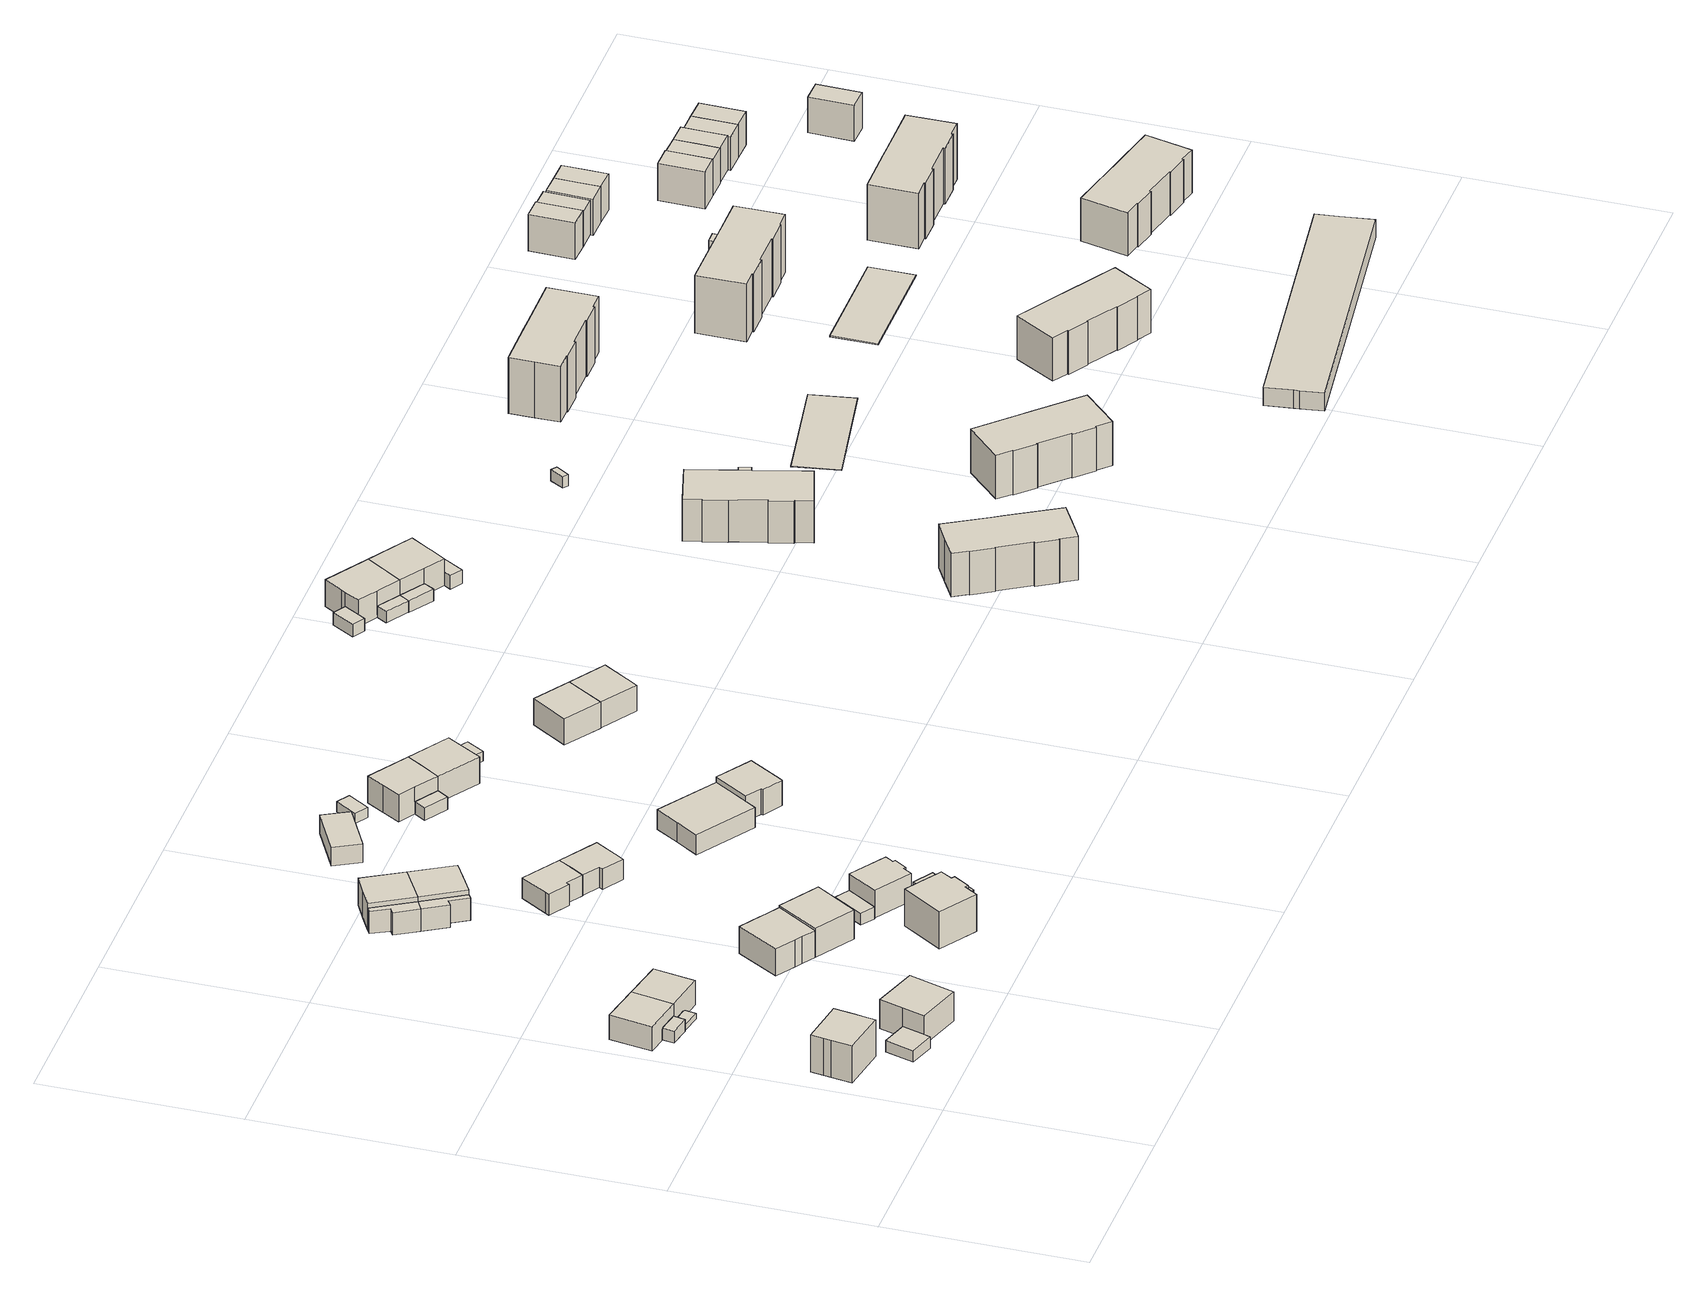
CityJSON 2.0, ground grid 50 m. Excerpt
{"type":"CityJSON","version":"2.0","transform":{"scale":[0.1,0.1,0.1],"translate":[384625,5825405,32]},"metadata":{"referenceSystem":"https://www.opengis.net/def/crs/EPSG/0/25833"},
"CityObjects":{
"building1":{"type":"Building","attributes":{"Gemeindeschluessel":"11000012","BezugspunktDach":"2200","function":"31001_1010","measuredHeight":11.56,"storeysAboveGround":2},"address":[{"country":"Germany","locality":"Berlin","thoroughfareNumber":"32","thoroughfareName":"Avenue Jean Mermoz"}],"geometry":[{"type":"Solid","lod":"1","boundaries":[[[[0,1,2,3,4,5,6,7]],[[8,9,10,11,12,13,14,15]],[[8,15,7,6]],[[9,8,6,5]],[[10,9,5,4]],[[11,10,4,3]],[[12,11,3,2]],[[13,12,2,1]],[[14,13,1,0]],[[15,14,0,7]]]]}]},
"building2":{"type":"Building","attributes":{"Gemeindeschluessel":"11000012","BezugspunktDach":"2200","function":"31001_2463","measuredHeight":3.08,"storeysAboveGround":1},"address":[{"country":"Germany","locality":"Berlin","thoroughfareNumber":"34 (1)","thoroughfareName":"Avenue Jean Mermoz"}],"geometry":[{"type":"Solid","lod":"1","boundaries":[[[[16,17,18,19,20]],[[21,22,23,24,25]],[[21,25,20,19]],[[22,21,19,18]],[[23,22,18,17]],[[24,23,17,16]],[[25,24,16,20]]]]}]},
"building3":{"type":"Building","attributes":{"Gemeindeschluessel":"11000012","BezugspunktDach":"2200","function":"51009_1610","measuredHeight":4.11,"storeysAboveGround":0},"address":[{"country":"Germany","locality":"Berlin"}],"geometry":[{"type":"Solid","lod":"1","boundaries":[[[[26,27,28,29]],[[30,31,32,33]],[[30,33,29,28]],[[31,30,28,27]],[[32,31,27,26]],[[33,32,26,29]]]]}]},
"building4":{"type":"Building","attributes":{"Gemeindeschluessel":"11000012","BezugspunktDach":"2200","function":"31001_1010","measuredHeight":9.06,"storeysAboveGround":1},"address":[{"country":"Germany","locality":"Berlin","thoroughfareNumber":"11","thoroughfareName":"Rue Joseph le Brix"}],"geometry":[{"type":"Solid","lod":"1","boundaries":[[[[34,35,36,37,38]],[[39,40,41,42,43]],[[39,43,38,37]],[[40,39,37,36]],[[41,40,36,35]],[[42,41,35,34]],[[43,42,34,38]]]]}]},
"building5":{"type":"Building","attributes":{"Gemeindeschluessel":"11000012","BezugspunktDach":"2200","function":"31001_1010","measuredHeight":9.05,"storeysAboveGround":2},"address":[{"country":"Germany","locality":"Berlin","thoroughfareNumber":"34","thoroughfareName":"Avenue Jean Mermoz"}],"geometry":[{"type":"Solid","lod":"1","boundaries":[[[[44,45,46,47,48]],[[49,50,51,52,53]],[[49,53,48,47]],[[50,49,47,46]],[[51,50,46,45]],[[52,51,45,44]],[[53,52,44,48]]]]}]},
"building6":{"type":"Building","attributes":{"Gemeindeschluessel":"11000012","BezugspunktDach":"2200","function":"51009_1610","measuredHeight":1.44,"storeysAboveGround":0},"address":[{"country":"Germany","locality":"Berlin"}],"geometry":[{"type":"Solid","lod":"1","boundaries":[[[[54,55,56,57]],[[58,59,60,61]],[[58,61,57,56]],[[59,58,56,55]],[[60,59,55,54]],[[61,60,54,57]]]]}]},
"building7":{"type":"Building","attributes":{"Gemeindeschluessel":"11000012","BezugspunktDach":"2200","function":"31001_1010","measuredHeight":9.06,"storeysAboveGround":1},"address":[{"country":"Germany","locality":"Berlin","thoroughfareNumber":"9","thoroughfareName":"Rue Joseph le Brix"}],"geometry":[{"type":"Solid","lod":"1","boundaries":[[[[62,63,36,34]],[[40,64,65,42]],[[40,42,34,36]],[[64,40,36,63]],[[65,64,63,62]],[[42,65,62,34]]]]}]},
"building8":{"type":"Building","attributes":{"Gemeindeschluessel":"11000012","BezugspunktDach":"2200","function":"31001_1010","measuredHeight":9.77,"storeysAboveGround":1},"address":[{"country":"Germany","locality":"Berlin","thoroughfareNumber":"7","thoroughfareName":"Rue Joseph le Brix"}],"geometry":[{"type":"Solid","lod":"1","boundaries":[[[[66,67,68,69,70,71,72,73]],[[74,75,76,77,78,79,80,81]],[[74,81,73,72]],[[75,74,72,71]],[[76,75,71,70]],[[77,76,70,69]],[[78,77,69,68]],[[79,78,68,67]],[[80,79,67,66]],[[81,80,66,73]]]]}]},
"building9":{"type":"Building","attributes":{"Gemeindeschluessel":"11000012","BezugspunktDach":"2200","function":"31001_1010","measuredHeight":10.56,"storeysAboveGround":1},"address":[{"country":"Germany","locality":"Berlin","thoroughfareNumber":"5","thoroughfareName":"Rue Joseph le Brix"}],"geometry":[{"type":"Solid","lod":"1","boundaries":[[[[82,83,84,85]],[[77,86,87,78]],[[77,78,85,84]],[[86,77,84,83]],[[87,86,83,82]],[[78,87,82,85]]]]}]},
"building10":{"type":"Building","attributes":{"Gemeindeschluessel":"11000012","BezugspunktDach":"2200","function":"31001_1010","measuredHeight":10.81,"storeysAboveGround":2},"address":[{"country":"Germany","locality":"Berlin","thoroughfareNumber":"28","thoroughfareName":"Avenue Jean Mermoz"}],"geometry":[{"type":"Solid","lod":"1","boundaries":[[[[88,89,90,91,92,93,94,95,96]],[[97,98,99,100,101,102,103,104,105]],[[97,105,96,95]],[[98,97,95,94]],[[99,98,94,93]],[[100,99,93,92]],[[101,100,92,91]],[[102,101,91,90]],[[103,102,90,89]],[[104,103,89,88]],[[105,104,88,96]]]]}]},
"building11":{"type":"Building","attributes":{"Gemeindeschluessel":"11000012","function":"31001_1010"},"address":[{"country":"Germany","locality":"Berlin","thoroughfareNumber":"4","thoroughfareName":"Rue Nungesser et Coli"}],"children":["building11-1","building11-2"]},
"building11-1":{"type":"BuildingPart","attributes":{"BezugspunktDach":"2200","measuredHeight":8.42,"storeysAboveGround":2},"parents":["building11"],"geometry":[{"type":"MultiSurface","lod":"1","boundaries":[[[106,107,108,109,110]],[[111,112,113,114,115]],[[111,115,110,109]],[[112,111,109,108]],[[113,112,108,107]],[[114,113,107,106]],[[116,117,106,110]],[[115,114,117,118,119]],[[119,118,117,116]]]}]},
"building11-2":{"type":"BuildingPart","attributes":{"BezugspunktDach":"2200","measuredHeight":6.05,"storeysAboveGround":2},"parents":["building11"],"geometry":[{"type":"Solid","lod":"1","boundaries":[[[[120,121,122,117,116,123]],[[119,118,124,125,126,127]],[[119,127,123,116]],[[124,118,117,122]],[[125,124,122,121]],[[126,125,121,120]],[[127,126,120,123]],[[118,119,116,117]]]]}]},
"building12":{"type":"Building","attributes":{"Gemeindeschluessel":"11000012","BezugspunktDach":"2200","function":"51009_1610","measuredHeight":8.17,"storeysAboveGround":0},"address":[{"country":"Germany","locality":"Berlin"}],"geometry":[{"type":"Solid","lod":"1","boundaries":[[[[128,129,130,131]],[[132,133,134,135]],[[132,135,131,130]],[[133,132,130,129]],[[134,133,129,128]],[[135,134,128,131]]]]}]},
"building13":{"type":"Building","attributes":{"Gemeindeschluessel":"11000012","BezugspunktDach":"2200","function":"31001_2463","measuredHeight":3.17,"storeysAboveGround":1},"address":[{"country":"Germany","locality":"Berlin","thoroughfareNumber":"3 (1)","thoroughfareName":"Rue Joseph le Brix"}],"geometry":[{"type":"Solid","lod":"1","boundaries":[[[[136,137,138,139]],[[140,141,142,143]],[[140,143,139,138]],[[141,140,138,137]],[[142,141,137,136]],[[143,142,136,139]]]]}]},
"building14":{"type":"Building","attributes":{"Gemeindeschluessel":"11000012","function":"31001_1010"},"address":[{"country":"Germany","locality":"Berlin","thoroughfareNumber":"2","thoroughfareName":"Rue Nungesser et Coli"}],"children":["building14-1","building14-2"]},
"building14-1":{"type":"BuildingPart","attributes":{"BezugspunktDach":"2200","measuredHeight":8.47,"storeysAboveGround":2},"parents":["building14"],"geometry":[{"type":"MultiSurface","lod":"1","boundaries":[[[144,145,146,107,147,106]],[[148,113,149,150,151,114]],[[148,114,106,147]],[[113,148,147,107]],[[149,113,107,146]],[[150,149,146,145]],[[151,150,145,144]],[[117,152,144,106]],[[114,151,153,118]],[[118,153,152,117]]]}]},
"building14-2":{"type":"BuildingPart","attributes":{"BezugspunktDach":"2200","measuredHeight":6.07,"storeysAboveGround":2},"parents":["building14"],"geometry":[{"type":"Solid","lod":"1","boundaries":[[[[154,155,156,152,117,122]],[[118,153,157,158,159,124]],[[118,124,122,117]],[[157,153,152,156]],[[158,157,156,155]],[[159,158,155,154]],[[124,159,154,122]],[[153,118,117,152]]]]}]},
"building15":{"type":"Building","attributes":{"Gemeindeschluessel":"11000012","BezugspunktDach":"2200","function":"31001_2463","measuredHeight":8.29,"storeysAboveGround":1},"address":[{"country":"Germany","locality":"Berlin","thoroughfareNumber":"28 (1)","thoroughfareName":"Avenue Jean Mermoz"}],"geometry":[{"type":"Solid","lod":"1","boundaries":[[[[160,161,162,163,164,165,166,167]],[[168,169,170,171,172,173,174,175]],[[168,175,167,166]],[[169,168,166,165]],[[170,169,165,164]],[[171,170,164,163]],[[172,171,163,162]],[[173,172,162,161]],[[174,173,161,160]],[[175,174,160,167]]]]}]},
"building16":{"type":"Building","attributes":{"Gemeindeschluessel":"11000012","BezugspunktDach":"2200","function":"31001_1010","measuredHeight":9.06,"storeysAboveGround":2},"address":[{"country":"Germany","locality":"Berlin","thoroughfareNumber":"3","thoroughfareName":"Rue Joseph le Brix"}],"geometry":[{"type":"Solid","lod":"1","boundaries":[[[[176,177,178,179,180,181,182,183]],[[184,185,186,187,188,189,190,191]],[[184,191,183,182]],[[185,184,182,181]],[[186,185,181,180]],[[187,186,180,179]],[[188,187,179,178]],[[189,188,178,177]],[[190,189,177,176]],[[191,190,176,183]]]]}]},
"building17":{"type":"Building","attributes":{"Gemeindeschluessel":"11000012","BezugspunktDach":"2200","function":"31001_1010","measuredHeight":8.48,"storeysAboveGround":1},"address":[{"country":"Germany","locality":"Berlin","thoroughfareNumber":"8","thoroughfareName":"Rue Joseph le Brix"}],"geometry":[{"type":"Solid","lod":"1","boundaries":[[[[192,193,194,195,196,197,198,199]],[[200,201,202,203,204,205,206,207]],[[200,207,199,198]],[[201,200,198,197]],[[202,201,197,196]],[[203,202,196,195]],[[204,203,195,194]],[[205,204,194,193]],[[206,205,193,192]],[[207,206,192,199]]]]}]},
"building18":{"type":"Building","attributes":{"Gemeindeschluessel":"11000012","BezugspunktDach":"2200","function":"31001_1010","measuredHeight":8.44,"storeysAboveGround":1},"address":[{"country":"Germany","locality":"Berlin","thoroughfareNumber":"6","thoroughfareName":"Rue Joseph le Brix"}],"geometry":[{"type":"Solid","lod":"1","boundaries":[[[[208,209,210,211,212,196,194]],[[213,214,215,216,217,218,219]],[[213,219,194,196]],[[214,213,196,212]],[[215,214,212,211]],[[216,215,211,210]],[[217,216,210,209]],[[218,217,209,208]],[[219,218,208,194]]]]}]},
"building19":{"type":"Building","attributes":{"Gemeindeschluessel":"11000012","BezugspunktDach":"2200","function":"31001_1010","measuredHeight":5.63,"storeysAboveGround":1},"address":[{"country":"Germany","locality":"Berlin","thoroughfareNumber":"9","thoroughfareName":"Rue Marin la Meslée"}],"geometry":[{"type":"Solid","lod":"1","boundaries":[[[[220,221,222,223]],[[224,225,226,227]],[[224,227,223,222]],[[225,224,222,221]],[[226,225,221,220]],[[227,226,220,223]]]]}]},
"building20":{"type":"Building","attributes":{"Gemeindeschluessel":"11000012","BezugspunktDach":"2200","function":"31001_1010","measuredHeight":8.96,"storeysAboveGround":1},"address":[{"country":"Germany","locality":"Berlin","thoroughfareNumber":"4","thoroughfareName":"Rue Joseph le Brix"}],"geometry":[{"type":"Solid","lod":"1","boundaries":[[[[228,229,230,231,232,233,234]],[[235,236,237,238,239,240,241]],[[235,241,234,233]],[[236,235,233,232]],[[237,236,232,231]],[[238,237,231,230]],[[239,238,230,229]],[[240,239,229,228]],[[241,240,228,234]]]]}]},
"building21":{"type":"Building","attributes":{"Gemeindeschluessel":"11000012","BezugspunktDach":"2200","function":"31001_2463","measuredHeight":2.8,"storeysAboveGround":1},"address":[{"country":"Germany","locality":"Berlin","thoroughfareNumber":"7 (1)","thoroughfareName":"Rue Marin la Meslée"}],"geometry":[{"type":"Solid","lod":"1","boundaries":[[[[242,243,244,245]],[[246,247,248,249]],[[246,249,245,244]],[[247,246,244,243]],[[248,247,243,242]],[[249,248,242,245]]]]}]},
"building22":{"type":"Building","attributes":{"Gemeindeschluessel":"11000012","function":"31001_1010"},"address":[{"country":"Germany","locality":"Berlin","thoroughfareNumber":"7","thoroughfareName":"Rue Marin la Meslée"}],"children":["building22-1","building22-2"]},
"building22-1":{"type":"BuildingPart","attributes":{"BezugspunktDach":"2200","measuredHeight":8.86,"storeysAboveGround":2},"parents":["building22"],"geometry":[{"type":"MultiSurface","lod":"1","boundaries":[[[250,251,252,253,254,255,256]],[[257,258,259,260,261,262,263]],[[257,263,256,255]],[[258,257,255,254]],[[259,258,254,253]],[[260,259,253,252]],[[261,260,252,251]],[[264,265,251,250]],[[263,262,250,256]],[[262,261,265,264]]]}]},
"building22-2":{"type":"BuildingPart","attributes":{"BezugspunktDach":"2200","measuredHeight":3.4,"storeysAboveGround":2},"parents":["building22"],"geometry":[{"type":"Solid","lod":"1","boundaries":[[[[266,265,264,267]],[[262,261,268,269]],[[262,269,267,264]],[[268,261,265,266]],[[269,268,266,267]],[[261,262,264,265]]]]}]},
"building23":{"type":"Building","attributes":{"Gemeindeschluessel":"11000012","BezugspunktDach":"2200","function":"31001_1010","measuredHeight":9.19,"storeysAboveGround":1},"address":[{"country":"Germany","locality":"Berlin","thoroughfareNumber":"24","thoroughfareName":"Avenue Jean Mermoz"}],"geometry":[{"type":"Solid","lod":"1","boundaries":[[[[270,271,272,273,274,275,276]],[[237,277,278,279,280,281,239]],[[237,239,276,275]],[[277,237,275,274]],[[278,277,274,273]],[[279,278,273,272]],[[280,279,272,271]],[[281,280,271,270]],[[239,281,270,276]]]]}]},
"building24":{"type":"Building","attributes":{"Gemeindeschluessel":"11000012","BezugspunktDach":"2200","function":"31001_1010","measuredHeight":8.87,"storeysAboveGround":2},"address":[{"country":"Germany","locality":"Berlin","thoroughfareNumber":"5","thoroughfareName":"Rue Marin la Meslée"}],"geometry":[{"type":"Solid","lod":"1","boundaries":[[[[282,283,284,253,251]],[[259,285,286,287,261]],[[259,261,251,253]],[[285,259,253,284]],[[286,285,284,283]],[[287,286,283,282]],[[261,287,282,251]]]]}]},
"building25":{"type":"Building","attributes":{"Gemeindeschluessel":"11000012","BezugspunktDach":"2200","function":"31001_2463","measuredHeight":2.59,"storeysAboveGround":1},"address":[{"country":"Germany","locality":"Berlin","thoroughfareNumber":"5 (1)","thoroughfareName":"Rue Marin la Meslée"}],"geometry":[{"type":"Solid","lod":"1","boundaries":[[[[288,289,290,291]],[[292,293,294,295]],[[292,295,291,290]],[[293,292,290,289]],[[294,293,289,288]],[[295,294,288,291]]]]}]},
"building26":{"type":"Building","attributes":{"Gemeindeschluessel":"11000012","BezugspunktDach":"2200","function":"31001_1010","measuredHeight":9.69,"storeysAboveGround":1},"address":[{"country":"Germany","locality":"Berlin","thoroughfareNumber":"22","thoroughfareName":"Avenue Jean Mermoz"}],"geometry":[{"type":"Solid","lod":"1","boundaries":[[[[296,297,298,299,300]],[[301,302,303,304,305]],[[301,305,300,299]],[[302,301,299,298]],[[303,302,298,297]],[[304,303,297,296]],[[305,304,296,300]]]]}]},
"building27":{"type":"Building","attributes":{"Gemeindeschluessel":"11000012","BezugspunktDach":"2200","function":"31001_1010","measuredHeight":9.58,"storeysAboveGround":1},"address":[{"country":"Germany","locality":"Berlin","thoroughfareNumber":"20","thoroughfareName":"Avenue Jean Mermoz"}],"geometry":[{"type":"Solid","lod":"1","boundaries":[[[[306,307,298,296]],[[308,309,310,311]],[[308,311,296,298]],[[309,308,298,307]],[[310,309,307,306]],[[311,310,306,296]]]]}]},
"building28":{"type":"Building","attributes":{"Gemeindeschluessel":"11000012","BezugspunktDach":"2200","function":"31001_2463","measuredHeight":3.39,"storeysAboveGround":1},"address":[{"country":"Germany","locality":"Berlin","thoroughfareNumber":"3 (1)","thoroughfareName":"Rue Doret"}],"geometry":[{"type":"Solid","lod":"1","boundaries":[[[[312,313,314,315,316]],[[317,318,319,320,321]],[[317,321,316,315]],[[318,317,315,314]],[[319,318,314,313]],[[320,319,313,312]],[[321,320,312,316]]]]}]},
"building29":{"type":"Building","attributes":{"Gemeindeschluessel":"11000012","function":"31001_1010"},"address":[{"country":"Germany","locality":"Berlin","thoroughfareNumber":"3","thoroughfareName":"Rue Doret"}],"children":["building29-1","building29-2"]},
"building29-1":{"type":"BuildingPart","attributes":{"BezugspunktDach":"2200","measuredHeight":8.78,"storeysAboveGround":2},"parents":["building29"],"geometry":[{"type":"MultiSurface","lod":"1","boundaries":[[[322,323,324,325,326,327,328,329]],[[318,330,331,332,333,334,335,319]],[[318,319,329,328]],[[330,318,328,327]],[[331,330,327,326]],[[332,331,326,325]],[[333,332,325,324]],[[334,333,324,323]],[[336,337,338,323,322]],[[335,334,339,340,341]],[[319,335,322,329]],[[341,340,339,338,337,336]]]}]},
"building29-2":{"type":"BuildingPart","attributes":{"BezugspunktDach":"2200","measuredHeight":3.06,"storeysAboveGround":2},"parents":["building29"],"geometry":[{"type":"MultiSurface","lod":"1","boundaries":[[[342,338,337,343]],[[341,340,344,345]],[[341,345,343,337]],[[344,340,338,342]],[[345,344,342,343]],[[340,341,346,337,338]]]}]},
"building30":{"type":"Building","attributes":{"Gemeindeschluessel":"11000012","function":"31001_1010"},"address":[{"country":"Germany","locality":"Berlin","thoroughfareNumber":"1","thoroughfareName":"Rue Doret"}],"children":["building30-1","building30-2"]},
"building30-1":{"type":"BuildingPart","attributes":{"BezugspunktDach":"2200","measuredHeight":8.89,"storeysAboveGround":2},"parents":["building30"],"geometry":[{"type":"MultiSurface","lod":"1","boundaries":[[[347,348,349,350,351,325,324,323]],[[333,332,352,353,354,355,356,334]],[[333,334,323,324]],[[332,333,324,325]],[[352,332,325,351]],[[353,352,351,350]],[[354,353,350,349]],[[355,354,349,348]],[[356,355,348,347]],[[338,357,358,347,323]],[[334,356,358,357,338]]]}]},
"building30-2":{"type":"BuildingPart","attributes":{"BezugspunktDach":"2200","measuredHeight":3.21,"storeysAboveGround":2},"parents":["building30"],"geometry":[{"type":"Solid","lod":"1","boundaries":[[[[359,357,338,342]],[[334,356,360,361]],[[334,361,342,338]],[[334,338,334,356]],[[360,356,357,359]],[[361,360,359,342]],[[356,334,338,357]]]]}]},
"building31":{"type":"Building","attributes":{"Gemeindeschluessel":"11000012","BezugspunktDach":"2200","function":"31001_2463","measuredHeight":3.67,"storeysAboveGround":1},"address":[{"country":"Germany","locality":"Berlin","thoroughfareNumber":"1 (1)","thoroughfareName":"Rue Doret"}],"geometry":[{"type":"Solid","lod":"1","boundaries":[[[[362,363,364,365,366]],[[355,354,367,368,369]],[[355,369,366,365]],[[354,355,365,364]],[[367,354,364,363]],[[368,367,363,362]],[[369,368,362,366]]]]}]},
"building32":{"type":"Building","attributes":{"Gemeindeschluessel":"11000012","BezugspunktDach":"2200","function":"31001_1010","measuredHeight":12.43,"storeysAboveGround":2},"address":[{"country":"Germany","locality":"Berlin","thoroughfareNumber":"2","thoroughfareName":"Rue du Capitaine Jean Maridor"}],"geometry":[{"type":"Solid","lod":"1","boundaries":[[[[370,371,372,373,374,375,376,377,378,379,380,381,382,383,384,385]],[[386,387,388,389,390,391,392,393,394,395,396,397,398,399,400,401]],[[386,401,385,384]],[[387,386,384,383]],[[388,387,383,382]],[[389,388,382,381]],[[390,389,381,380]],[[391,390,380,379]],[[392,391,379,378]],[[393,392,378,377]],[[394,393,377,376]],[[395,394,376,375]],[[396,395,375,374]],[[397,396,374,373]],[[398,397,373,372]],[[399,398,372,371]],[[400,399,371,370]],[[401,400,370,385]]]]}]},
"building33":{"type":"Building","attributes":{"Gemeindeschluessel":"11000012","BezugspunktDach":"2200","function":"51009_1610","measuredHeight":4.2,"storeysAboveGround":0},"address":[{"country":"Germany","locality":"Berlin"}],"geometry":[{"type":"Solid","lod":"1","boundaries":[[[[402,403,404,405]],[[406,407,408,409]],[[406,409,405,404]],[[407,406,404,403]],[[408,407,403,402]],[[409,408,402,405]]]]}]},
"building34":{"type":"Building","attributes":{"Gemeindeschluessel":"11000012","BezugspunktDach":"2200","function":"31001_1010","measuredHeight":11.4,"storeysAboveGround":2},"address":[{"country":"Germany","locality":"Berlin","thoroughfareNumber":"17","thoroughfareName":"Avenue Jean Mermoz"}],"geometry":[{"type":"Solid","lod":"1","boundaries":[[[[410,411,412,413,414,415,416,417,418,419,420,421,422,423]],[[424,425,426,427,428,429,430,431,432,433,434,435,436,437]],[[424,437,423,422]],[[425,424,422,421]],[[426,425,421,420]],[[427,426,420,419]],[[428,427,419,418]],[[429,428,418,417]],[[430,429,417,416]],[[431,430,416,415]],[[432,431,415,414]],[[433,432,414,413]],[[434,433,413,412]],[[435,434,412,411]],[[436,435,411,410]],[[437,436,410,423]]]]}]},
"building35":{"type":"Building","attributes":{"Gemeindeschluessel":"11000012","BezugspunktDach":"2200","function":"51009_1610","measuredHeight":10.2,"storeysAboveGround":0},"address":[{"country":"Germany","locality":"Berlin"}],"geometry":[{"type":"Solid","lod":"1","boundaries":[[[[420,438,439,421]],[[440,441,442,443]],[[440,443,421,439]],[[441,440,439,438]],[[442,441,438,420]],[[443,442,420,421]]]]}]},
"building36":{"type":"Building","attributes":{"Gemeindeschluessel":"11000012","BezugspunktDach":"2200","function":"51009_1611","measuredHeight":3,"storeysAboveGround":0},"address":[{"country":"Germany","locality":"Berlin"}],"geometry":[{"type":"Solid","lod":"1","boundaries":[[[[444,445,446,447]],[[448,449,450,451]],[[448,451,447,446]],[[449,448,446,445]],[[450,449,445,444]],[[451,450,444,447]]]]}]},
"building37":{"type":"Building","attributes":{"Gemeindeschluessel":"11000012","BezugspunktDach":"2200","function":"31001_1010","measuredHeight":11.92,"storeysAboveGround":2},"address":[{"country":"Germany","locality":"Berlin","thoroughfareNumber":"4","thoroughfareName":"Rue du Capitaine Jean Maridor"}],"geometry":[{"type":"Solid","lod":"1","boundaries":[[[[452,453,454,455,456,457,458,459,460,461,462,463,464,465]],[[466,467,468,469,470,471,472,473,474,475,476,477,478,479]],[[466,479,465,464]],[[467,466,464,463]],[[468,467,463,462]],[[469,468,462,461]],[[470,469,461,460]],[[471,470,460,459]],[[472,471,459,458]],[[473,472,458,457]],[[474,473,457,456]],[[475,474,456,455]],[[476,475,455,454]],[[477,476,454,453]],[[478,477,453,452]],[[479,478,452,465]]]]}]},
"building38":{"type":"Building","attributes":{"Gemeindeschluessel":"11000012","BezugspunktDach":"2200","function":"51009_1610","measuredHeight":2.26,"storeysAboveGround":0},"address":[{"country":"Germany","locality":"Berlin"}],"geometry":[{"type":"Solid","lod":"1","boundaries":[[[[480,481,482,483]],[[484,485,486,487]],[[484,487,483,482]],[[485,484,482,481]],[[486,485,481,480]],[[487,486,480,483]]]]}]},
"building39":{"type":"Building","attributes":{"Gemeindeschluessel":"11000012","BezugspunktDach":"2200","function":"31001_1010","measuredHeight":0.21,"storeysAboveGround":3},"address":[{"country":"Germany","locality":"Berlin","thoroughfareNumber":"3","thoroughfareName":"Rue du Capitaine Jean Maridor"}],"geometry":[{"type":"Solid","lod":"1","boundaries":[[[[488,489,490,491]],[[492,493,494,495]],[[492,495,491,490]],[[493,492,490,489]],[[494,493,489,488]],[[495,494,488,491]]]]}]},
"building40":{"type":"Building","attributes":{"Gemeindeschluessel":"11000012","BezugspunktDach":"2200","function":"31001_1010","measuredHeight":15.76,"storeysAboveGround":3},"address":[{"country":"Germany","locality":"Berlin","thoroughfareNumber":"13","thoroughfareName":"Avenue Jean Mermoz"}],"geometry":[{"type":"Solid","lod":"1","boundaries":[[[[496,497,498,499,500,501,502,503,504,505,506,507,508,509,510]],[[511,512,513,514,515,516,517,518,519,520,521,522,523,524,525]],[[511,525,510,509]],[[512,511,509,508]],[[513,512,508,507]],[[514,513,507,506]],[[515,514,506,505]],[[516,515,505,504]],[[517,516,504,503]],[[518,517,503,502]],[[519,518,502,501]],[[520,519,501,500]],[[521,520,500,499]],[[522,521,499,498]],[[523,522,498,497]],[[524,523,497,496]],[[525,524,496,510]]]]}]},
"building41":{"type":"Building","attributes":{"Gemeindeschluessel":"11000012","BezugspunktDach":"2200","function":"51009_1610","measuredHeight":3.55,"storeysAboveGround":0},"address":[{"country":"Germany","locality":"Berlin"}],"geometry":[{"type":"Solid","lod":"1","boundaries":[[[[526,527,528,529]],[[530,531,532,533]],[[530,533,529,528]],[[531,530,528,527]],[[532,531,527,526]],[[533,532,526,529]]]]}]},
"building42":{"type":"Building","attributes":{"Gemeindeschluessel":"11000012","BezugspunktDach":"2200","function":"31001_1010","measuredHeight":11.79,"storeysAboveGround":2},"address":[{"country":"Germany","locality":"Berlin","thoroughfareNumber":"6","thoroughfareName":"Rue du Capitaine Jean Maridor"}],"geometry":[{"type":"Solid","lod":"1","boundaries":[[[[534,535,536,537,538,539,540,541,542,543,544,545,546,547]],[[548,549,550,551,552,553,554,555,556,557,558,559,560,561]],[[548,561,547,546]],[[549,548,546,545]],[[550,549,545,544]],[[551,550,544,543]],[[552,551,543,542]],[[553,552,542,541]],[[554,553,541,540]],[[555,554,540,539]],[[556,555,539,538]],[[557,556,538,537]],[[558,557,537,536]],[[559,558,536,535]],[[560,559,535,534]],[[561,560,534,547]]]]}]},
"building43":{"type":"Building","attributes":{"Gemeindeschluessel":"11000012","BezugspunktDach":"2200","function":"51009_1610","measuredHeight":1.7,"storeysAboveGround":0},"address":[{"country":"Germany","locality":"Berlin"}],"geometry":[{"type":"Solid","lod":"1","boundaries":[[[[562,563,564,565]],[[566,567,568,569]],[[566,569,565,564]],[[567,566,564,563]],[[568,567,563,562]],[[569,568,562,565]]]]}]},
"building44":{"type":"Building","attributes":{"Gemeindeschluessel":"11000012","BezugspunktDach":"2200","function":"31001_2430","measuredHeight":5.54,"storeysAboveGround":1},"address":[{"country":"Germany","locality":"Berlin","thoroughfareNumber":"1 (64)","thoroughfareName":"Flughafen Tegel"}],"geometry":[{"type":"Solid","lod":"1","boundaries":[[[[570,571,572,573,574,575,576,577]],[[578,579,580,581,582,583,584,585]],[[578,585,577,576]],[[579,578,576,575]],[[580,579,575,574]],[[581,580,574,573]],[[582,581,573,572]],[[583,582,572,571]],[[584,583,571,570]],[[585,584,570,577]]]]}]},
"building45":{"type":"Building","attributes":{"Gemeindeschluessel":"11000012","BezugspunktDach":"2200","function":"31001_1010","measuredHeight":0.264,"storeysAboveGround":3},"address":[{"country":"Germany","locality":"Berlin","thoroughfareNumber":"5","thoroughfareName":"Rue du Capitaine Jean Maridor"}],"geometry":[{"type":"Solid","lod":"1","boundaries":[[[[586,587,588,589]],[[590,591,592,593]],[[590,593,589,588]],[[591,590,588,587]],[[592,591,587,586]],[[593,592,586,589]]]]}]},
"building46":{"type":"Building","attributes":{"Gemeindeschluessel":"11000012","BezugspunktDach":"2200","function":"31001_1010","measuredHeight":15.62,"storeysAboveGround":3},"address":[{"country":"Germany","locality":"Berlin","thoroughfareNumber":"7","thoroughfareName":"Rue du Capitaine Jean Maridor"}],"geometry":[{"type":"Solid","lod":"1","boundaries":[[[[594,595,596,597,598,599,600,601,602,603,604,605,606,607]],[[608,609,610,611,612,613,614,615,616,617,618,619,620,621]],[[608,621,607,606]],[[609,608,606,605]],[[610,609,605,604]],[[611,610,604,603]],[[612,611,603,602]],[[613,612,602,601]],[[614,613,601,600]],[[615,614,600,599]],[[616,615,599,598]],[[617,616,598,597]],[[618,617,597,596]],[[619,618,596,595]],[[620,619,595,594]],[[621,620,594,607]]]]}]},
"building47":{"type":"Building","attributes":{"Gemeindeschluessel":"11000012","BezugspunktDach":"2200","function":"51009_1610","measuredHeight":15.2,"storeysAboveGround":0},"address":[{"country":"Germany","locality":"Berlin"}],"geometry":[{"type":"Solid","lod":"1","boundaries":[[[[606,605,622,623]],[[624,625,626,627]],[[624,627,623,622]],[[625,624,622,605]],[[626,625,605,606]],[[627,626,606,623]]]]}]},
"building48":{"type":"Building","attributes":{"Gemeindeschluessel":"11000012","BezugspunktDach":"2200","function":"31001_1010","measuredHeight":9.86,"storeysAboveGround":2},"address":[{"country":"Germany","locality":"Berlin","thoroughfareNumber":"7E","thoroughfareName":"Avenue Jean Mermoz"}],"geometry":[{"type":"Solid","lod":"1","boundaries":[[[[628,629,630,631]],[[632,633,634,635]],[[632,635,631,630]],[[633,632,630,629]],[[634,633,629,628]],[[635,634,628,631]]]]}]},
"building49":{"type":"Building","attributes":{"Gemeindeschluessel":"11000012","BezugspunktDach":"2200","function":"31001_1010","measuredHeight":10.97,"storeysAboveGround":2},"address":[{"country":"Germany","locality":"Berlin","thoroughfareNumber":"7F","thoroughfareName":"Avenue Jean Mermoz"}],"geometry":[{"type":"Solid","lod":"1","boundaries":[[[[636,637,638,639,640,641]],[[642,633,643,644,645,634]],[[642,634,641,640]],[[633,642,640,639]],[[643,633,639,638]],[[644,643,638,637]],[[645,644,637,636]],[[634,645,636,641]]]]}]},
"building50":{"type":"Building","attributes":{"Gemeindeschluessel":"11000012","BezugspunktDach":"2200","function":"31001_1010","measuredHeight":11.5,"storeysAboveGround":2},"address":[{"country":"Germany","locality":"Berlin","thoroughfareNumber":"7G","thoroughfareName":"Avenue Jean Mermoz"}],"geometry":[{"type":"Solid","lod":"1","boundaries":[[[[646,647,648,649,650]],[[651,652,653,654,655]],[[651,655,650,649]],[[652,651,649,648]],[[653,652,648,647]],[[654,653,647,646]],[[655,654,646,650]]]]}]},
"building51":{"type":"Building","attributes":{"Gemeindeschluessel":"11000012","BezugspunktDach":"2200","function":"31001_1010","measuredHeight":11.49,"storeysAboveGround":2},"address":[{"country":"Germany","locality":"Berlin","thoroughfareNumber":"7H","thoroughfareName":"Avenue Jean Mermoz"}],"geometry":[{"type":"Solid","lod":"1","boundaries":[[[[656,657,658,648,647,646]],[[653,652,659,660,661,654]],[[653,654,646,647]],[[652,653,647,648]],[[659,652,648,658]],[[660,659,658,657]],[[661,660,657,656]],[[654,661,656,646]]]]}]},
"building52":{"type":"Building","attributes":{"Gemeindeschluessel":"11000012","BezugspunktDach":"2200","function":"31001_1010","measuredHeight":11.66,"storeysAboveGround":2},"address":[{"country":"Germany","locality":"Berlin","thoroughfareNumber":"8","thoroughfareName":"Rue du Capitaine Jean Maridor"}],"geometry":[{"type":"Solid","lod":"1","boundaries":[[[[662,663,664,665,666,667,668,669,670,671,672,673,674,675]],[[676,677,678,679,680,681,682,683,684,685,686,687,688,689]],[[676,689,675,674]],[[677,676,674,673]],[[678,677,673,672]],[[679,678,672,671]],[[680,679,671,670]],[[681,680,670,669]],[[682,681,669,668]],[[683,682,668,667]],[[684,683,667,666]],[[685,684,666,665]],[[686,685,665,664]],[[687,686,664,663]],[[688,687,663,662]],[[689,688,662,675]]]]}]},
"building53":{"type":"Building","attributes":{"Gemeindeschluessel":"11000012","BezugspunktDach":"2200","function":"51009_1610","measuredHeight":3,"storeysAboveGround":0},"address":[{"country":"Germany","locality":"Berlin"}],"geometry":[{"type":"Solid","lod":"1","boundaries":[[[[690,691,692,693]],[[694,695,696,697]],[[694,697,693,692]],[[695,694,692,691]],[[696,695,691,690]],[[697,696,690,693]]]]}]},
"building54":{"type":"Building","attributes":{"Gemeindeschluessel":"11000012","BezugspunktDach":"2200","function":"31001_1010","measuredHeight":15.04,"storeysAboveGround":3},"address":[{"country":"Germany","locality":"Berlin","thoroughfareNumber":"9","thoroughfareName":"Rue du Capitaine Jean Maridor"}],"geometry":[{"type":"Solid","lod":"1","boundaries":[[[[698,699,700,701,702,703,704,705,706,707,708,709,710,711]],[[712,713,714,715,716,717,718,719,720,721,722,723,724,725]],[[712,725,711,710]],[[713,712,710,709]],[[714,713,709,708]],[[715,714,708,707]],[[716,715,707,706]],[[717,716,706,705]],[[718,717,705,704]],[[719,718,704,703]],[[720,719,703,702]],[[721,720,702,701]],[[722,721,701,700]],[[723,722,700,699]],[[724,723,699,698]],[[725,724,698,711]]]]}]},
"building55":{"type":"Building","attributes":{"Gemeindeschluessel":"11000012","BezugspunktDach":"2200","function":"51009_1610","measuredHeight":3.55,"storeysAboveGround":0},"address":[{"country":"Germany","locality":"Berlin"}],"geometry":[{"type":"Solid","lod":"1","boundaries":[[[[726,727,728,729]],[[730,731,732,733]],[[730,733,729,728]],[[731,730,728,727]],[[732,731,727,726]],[[733,732,726,729]]]]}]},
"building56":{"type":"Building","attributes":{"Gemeindeschluessel":"11000012","BezugspunktDach":"2200","function":"31001_1010","measuredHeight":9.96,"storeysAboveGround":2},"address":[{"country":"Germany","locality":"Berlin","thoroughfareNumber":"9","thoroughfareName":"Avenue Jean Mermoz"}],"geometry":[{"type":"Solid","lod":"1","boundaries":[[[[734,735,736,737]],[[738,739,740,741]],[[738,741,737,736]],[[739,738,736,735]],[[740,739,735,734]],[[741,740,734,737]]]]}]},
"building57":{"type":"Building","attributes":{"Gemeindeschluessel":"11000012","BezugspunktDach":"2200","function":"31001_1010","measuredHeight":11.13,"storeysAboveGround":2},"address":[{"country":"Germany","locality":"Berlin","thoroughfareNumber":"9A","thoroughfareName":"Avenue Jean Mermoz"}],"geometry":[{"type":"Solid","lod":"1","boundaries":[[[[742,743,744,745,746]],[[747,739,748,749,740]],[[747,740,746,745]],[[739,747,745,744]],[[748,739,744,743]],[[749,748,743,742]],[[740,749,742,746]]]]}]},
"building58":{"type":"Building","attributes":{"Gemeindeschluessel":"11000012","BezugspunktDach":"2200","function":"31001_1010","measuredHeight":10.98,"storeysAboveGround":2},"address":[{"country":"Germany","locality":"Berlin","thoroughfareNumber":"9B","thoroughfareName":"Avenue Jean Mermoz"}],"geometry":[{"type":"Solid","lod":"1","boundaries":[[[[750,751,752,743,753,742]],[[754,755,756,757,758,759]],[[754,759,742,753]],[[755,754,753,743]],[[756,755,743,752]],[[757,756,752,751]],[[758,757,751,750]],[[759,758,750,742]]]]}]},
"building59":{"type":"Building","attributes":{"Gemeindeschluessel":"11000012","BezugspunktDach":"2200","function":"31001_1010","measuredHeight":10.37,"storeysAboveGround":2},"address":[{"country":"Germany","locality":"Berlin","thoroughfareNumber":"9C","thoroughfareName":"Avenue Jean Mermoz"}],"geometry":[{"type":"Solid","lod":"1","boundaries":[[[[760,761,762,763,764,765,766,767]],[[768,769,770,771,772,773,774,775]],[[768,775,767,766]],[[769,768,766,765]],[[770,769,765,764]],[[771,770,764,763]],[[772,771,763,762]],[[773,772,762,761]],[[774,773,761,760]],[[775,774,760,767]]]]}]},
"building60":{"type":"Building","attributes":{"Gemeindeschluessel":"11000012","BezugspunktDach":"2200","function":"31001_1010","measuredHeight":10.3,"storeysAboveGround":2},"address":[{"country":"Germany","locality":"Berlin","thoroughfareNumber":"9D","thoroughfareName":"Avenue Jean Mermoz"}],"geometry":[{"type":"Solid","lod":"1","boundaries":[[[[776,777,763,760]],[[778,779,780,781]],[[778,781,760,763]],[[779,778,763,777]],[[780,779,777,776]],[[781,780,776,760]]]]}]},
"building61":{"type":"Building","attributes":{"Gemeindeschluessel":"11000012","BezugspunktDach":"2200","function":"31001_1010","measuredHeight":11.17,"storeysAboveGround":2},"address":[{"country":"Germany","locality":"Berlin","thoroughfareNumber":"9E","thoroughfareName":"Avenue Jean Mermoz"}],"geometry":[{"type":"Solid","lod":"1","boundaries":[[[[782,783,784,785]],[[786,787,788,789]],[[786,789,785,784]],[[787,786,784,783]],[[788,787,783,782]],[[789,788,782,785]]]]}]}
},
"vertices":[
[135,201,131],[140,234,131],[143,253,131],[151,306,131],[32,324,131],[27,291,131],[24,272,131],[16,220,131],[24,272,31],[27,291,31],[32,324,31],[151,306,31],[143,253,31],[140,234,31],[135,201,31],[16,220,31],
[206,94,60],[212,110,60],[229,166,60],[163,186,60],[141,114,60],[163,186,29],[229,166,29],[212,110,29],[206,94,29],[141,114,29],
[107,644,63],[113,673,63],[59,683,63],[54,654,63],[59,683,31],[113,673,31],[107,644,31],[54,654,31],
[113,673,96],[123,726,96],[133,779,96],[27,799,96],[9,692,96],[27,799,30],[133,779,30],[123,726,30],[113,673,30],[9,692,30],
[327,75,110],[362,190,110],[247,226,110],[229,166,110],[212,110,110],[229,166,31],[247,226,31],[362,190,31],[327,75,31],[212,110,31],
[160,634,48],[165,664,48],[113,673,48],[107,644,48],[113,673,33],[165,664,33],[160,634,33],[107,644,33],
[219,654,96],[237,759,96],[237,759,30],[219,654,30],
[435,484,103],[452,473,103],[484,452,103],[551,557,103],[518,578,103],[501,589,103],[450,621,103],[386,515,103],[450,621,30],[501,589,30],[518,578,30],[551,557,30],[484,452,30],[452,473,30],[435,484,30],[386,515,30],
[582,390,109],[649,495,109],[551,557,109],[484,452,109],[649,495,30],[582,390,30],
[693,134,131],[714,167,131],[722,162,131],[748,203,131],[740,208,131],[758,237,131],[709,269,131],[666,296,131],[599,193,131],[666,296,31],[709,269,31],[758,237,31],[740,208,31],[748,203,31],[722,162,31],[714,167,31],[693,134,31],[599,193,31],
[352,1352,103],[443,1406,103],[386,1504,103],[339,1478,103],[293,1453,103],[339,1478,30],[386,1504,30],[443,1406,30],[352,1352,30],[293,1453,30],[293,1453,91],[352,1352,91],[352,1352,31],[293,1453,31],
[304,1401,91],[290,1393,91],[324,1336,91],[280,1445,91],[324,1336,31],[290,1393,31],[304,1401,31],[280,1445,31],
[735,154,113],[761,195,113],[748,203,113],[722,162,113],[748,203,32],[761,195,32],[735,154,32],[722,162,32],
[675,370,62],[724,445,62],[689,467,62],[642,392,62],[689,467,30],[724,445,30],[675,370,30],[642,392,30],
[413,1250,103],[458,1277,103],[503,1304,103],[398,1379,103],[398,1379,30],[503,1304,30],[458,1277,30],[413,1250,30],[413,1250,91],[413,1250,31],
[359,1277,91],[373,1287,91],[400,1242,91],[400,1242,31],[373,1287,31],[359,1277,31],
[758,237,113],[767,250,113],[771,257,113],[775,263,113],[725,294,113],[717,281,113],[712,274,113],[709,269,113],[712,274,32],[717,281,32],[725,294,32],[775,263,32],[771,257,32],[767,250,32],[758,237,32],[709,269,32],
[767,311,107],[781,334,107],[787,330,107],[807,361,107],[801,365,107],[814,386,107],[724,445,107],[675,370,107],[724,445,32],[814,386,32],[801,365,32],[807,361,32],[787,330,32],[781,334,32],[767,311,32],[675,370,32],
[527,1047,85],[532,1056,85],[573,1030,85],[595,1064,85],[616,1098,85],[523,1157,85],[480,1089,85],[474,1080,85],[480,1089,29],[523,1157,29],[616,1098,29],[595,1064,29],[573,1030,29],[532,1056,29],[527,1047,29],[474,1080,29],
[615,1003,85],[610,994,85],[662,961,85],[668,970,85],[710,1038,85],[616,1098,30],[710,1038,30],[668,970,30],[662,961,30],[610,994,30],[615,1003,30],[573,1030,30],
[559,1546,78],[678,1610,78],[644,1674,78],[525,1610,78],[644,1674,28],[678,1610,28],[559,1546,28],[525,1610,28],
[952,738,85],[970,765,85],[989,795,85],[1026,852,85],[880,947,85],[843,889,85],[806,832,85],[843,889,31],[880,947,31],[1026,852,31],[989,795,31],[970,765,31],[952,738,31],[806,832,31],
[738,1589,56],[772,1643,56],[740,1663,56],[706,1609,56],[740,1663,28],[772,1643,28],[738,1589,28],[706,1609,28],
[779,1490,104],[837,1454,104],[865,1497,104],[893,1541,104],[791,1605,104],[764,1561,104],[737,1516,104],[764,1561,31],[791,1605,31],[893,1541,31],[865,1497,31],[837,1454,31],[779,1490,31],[737,1516,31],[779,1490,65],[837,1454,65],
[818,1425,65],[760,1461,65],[818,1425,31],[760,1461,31],
[1008,741,100],[1007,736,100],[1056,706,100],[1058,709,100],[1112,796,100],[1026,852,100],[970,765,100],[1112,796,31],[1058,709,31],[1056,706,31],[1007,736,31],[1008,741,31],
[941,1387,104],[968,1432,104],[995,1477,104],[995,1477,31],[968,1432,31],[941,1387,31],
[1034,1407,56],[1061,1452,56],[1030,1472,56],[1001,1427,56],[1030,1472,30],[1061,1452,30],[1034,1407,30],[1001,1427,30],
[1240,1192,101],[1269,1238,101],[1298,1284,101],[1209,1341,101],[1150,1250,101],[1209,1341,30],[1298,1284,30],[1269,1238,30],[1240,1192,30],[1150,1250,30],
[1330,1134,101],[1388,1227,101],[1298,1284,31],[1388,1227,31],[1330,1134,31],[1240,1192,31],
[1458,1818,68],[1470,1837,68],[1492,1874,68],[1461,1893,68],[1427,1837,68],[1461,1893,34],[1492,1874,34],[1470,1837,34],[1458,1818,34],[1427,1837,34],
[1519,1807,107],[1576,1771,107],[1607,1818,107],[1637,1864,107],[1528,1932,107],[1499,1885,107],[1492,1874,107],[1470,1837,107],[1499,1885,34],[1528,1932,34],[1637,1864,34],[1607,1818,34],[1576,1771,34],[1519,1807,34],[1519,1807,43],[1519,1807,66],[1576,1771,66],[1576,1771,61],[1576,1771,35],[1519,1807,35],
[1560,1745,66],[1503,1781,66],[1560,1745,35],[1503,1781,35],[1519,1807,62],
[1638,1732,107],[1689,1700,107],[1713,1737,107],[1719,1747,107],[1749,1795,107],[1749,1795,34],[1719,1747,34],[1713,1737,34],[1689,1700,34],[1638,1732,34],[1638,1732,66],[1638,1732,44],
[1622,1705,66],[1622,1705,34],[1560,1745,34],
[1709,1664,71],[1743,1720,71],[1713,1737,71],[1689,1700,71],[1679,1683,71],[1743,1720,34],[1709,1664,34],[1679,1683,34],
[2023,559,139],[2021,558,139],[2051,507,139],[2053,508,139],[2100,430,139],[2097,428,139],[2127,378,139],[2129,379,139],[2152,341,139],[2204,372,139],[2256,403,139],[2184,527,139],[2168,553,139],[2107,658,139],[2054,627,139],[2001,596,139],[2054,627,21],[2107,658,21],[2168,553,21],[2184,527,21],[2256,403,21],[2204,372,21],[2152,341,21],[2129,379,21],[2127,378,21],[2097,428,21],[2100,430,21],[2053,508,21],[2051,507,21],[2021,558,21],[2023,559,21],[2001,596,21],
[2184,527,75],[2194,533,75],[2178,559,75],[2168,553,75],[2178,559,33],[2194,533,33],[2184,527,33],[2168,553,33],
[2051,1201,136],[2048,1200,136],[2064,1143,136],[2067,1144,136],[2092,1057,136],[2089,1056,136],[2105,999,136],[2108,999,136],[2120,957,136],[2237,992,136],[2198,1129,136],[2190,1158,136],[2156,1277,136],[2039,1244,136],[2156,1277,22],[2190,1158,22],[2198,1129,22],[2237,992,22],[2120,957,22],[2108,999,22],[2105,999,22],[2089,1056,22],[2092,1057,22],[2067,1144,22],[2064,1143,22],[2048,1200,22],[2051,1201,22],[2039,1244,22],
[2209,1132,136],[2201,1161,136],[2201,1161,34],[2209,1132,34],[2198,1129,34],[2190,1158,34],
[2160,1551,66],[2182,1585,66],[2168,1595,66],[2147,1560,66],[2168,1595,36],[2182,1585,36],[2160,1551,36],[2147,1560,36],
[2448,587,137],[2446,585,137],[2489,541,137],[2491,544,137],[2554,480,137],[2551,478,137],[2594,434,137],[2597,437,137],[2627,406,137],[2714,493,137],[2612,596,137],[2591,617,137],[2504,704,137],[2418,618,137],[2504,704,18],[2591,617,18],[2612,596,18],[2714,493,18],[2627,406,18],[2597,437,18],[2594,434,18],[2551,478,18],[2554,480,18],[2491,544,18],[2489,541,18],[2446,585,18],[2448,587,18],[2418,618,18],
[2612,596,53],[2620,605,53],[2599,626,53],[2591,617,53],[2599,626,31],[2620,605,31],[2612,596,31],[2591,617,31],
[2413,982,30],[2704,1033,30],[2685,1146,30],[2394,1096,30],[2685,1146,28],[2704,1033,28],[2413,982,28],[2394,1096,28],
[2427,1713,172],[2427,1651,172],[2472,1651,172],[2472,1648,172],[2532,1648,172],[2532,1652,172],[2622,1652,172],[2623,1649,172],[2682,1649,172],[2682,1653,172],[2726,1653,172],[2726,1777,172],[2580,1776,172],[2550,1776,172],[2427,1775,172],[2550,1776,20],[2580,1776,20],[2726,1777,20],[2726,1653,20],[2682,1653,20],[2682,1649,20],[2623,1649,20],[2622,1652,20],[2532,1652,20],[2532,1648,20],[2472,1648,20],[2472,1651,20],[2427,1651,20],[2427,1713,20],[2427,1775,20],
[2580,1776,60],[2580,1787,60],[2551,1787,60],[2550,1776,60],[2551,1787,24],[2580,1787,24],[2580,1776,24],[2550,1776,24],
[2957,614,135],[2955,611,135],[3006,581,135],[3007,583,135],[3085,536,135],[3083,534,135],[3134,503,135],[3135,506,135],[3173,483,135],[3235,587,135],[3111,662,135],[3086,678,135],[2981,741,135],[2919,637,135],[2981,741,17],[3086,678,17],[3111,662,17],[3235,587,17],[3173,483,17],[3135,506,17],[3134,503,17],[3083,534,17],[3085,536,17],[3007,583,17],[3006,581,17],[2955,611,17],[2957,614,17],[2919,637,17],
[3111,662,46],[3117,672,46],[3092,687,46],[3086,678,46],[3092,687,29],[3117,672,29],[3111,662,29],[3086,678,29],
[2953,77,80],[2955,63,80],[2962,7,80],[3676,105,80],[3666,175,80],[3664,189,80],[3657,245,80],[2944,147,80],[3657,245,31],[3664,189,31],[3666,175,31],[3676,105,31],[2962,7,31],[2955,63,31],[2953,77,31],[2944,147,31],
[2929,1053,31],[3224,1054,31],[3224,1169,31],[2929,1168,31],[3224,1169,28],[3224,1054,28],[2929,1053,28],[2929,1168,28],
[2874,1348,171],[2918,1348,171],[2918,1345,171],[2979,1345,171],[2979,1348,171],[3068,1348,171],[3068,1345,171],[3128,1345,171],[3128,1348,171],[3172,1348,171],[3172,1471,171],[3049,1471,171],[3019,1471,171],[2874,1471,171],[3019,1471,14],[3049,1471,14],[3172,1471,14],[3172,1348,14],[3128,1348,14],[3128,1345,14],[3068,1345,14],[3068,1348,14],[2979,1348,14],[2979,1345,14],[2918,1345,14],[2918,1348,14],[2874,1348,14],[2874,1471,14],
[3049,1483,171],[3019,1483,171],[3049,1483,19],[3049,1471,19],[3019,1471,19],[3019,1483,19],
[3113,1809,130],[3115,1922,130],[3061,1923,130],[3058,1811,130],[3061,1923,31],[3115,1922,31],[3113,1809,31],[3058,1811,31],
[3166,1808,124],[3168,1864,124],[3169,1920,124],[3115,1922,124],[3114,1865,124],[3113,1809,124],[3114,1865,31],[3169,1920,31],[3168,1864,31],[3166,1808,31],
[3221,1800,128],[3222,1856,128],[3223,1912,128],[3169,1914,128],[3166,1801,128],[3169,1914,30],[3223,1912,30],[3222,1856,30],[3221,1800,30],[3166,1801,30],
[3276,1798,128],[3277,1855,128],[3278,1911,128],[3278,1911,30],[3277,1855,30],[3276,1798,30],
[3508,618,130],[3507,615,130],[3565,603,130],[3565,606,130],[3654,586,130],[3653,583,130],[3711,571,130],[3712,574,130],[3754,564,130],[3782,683,130],[3639,714,130],[3610,721,130],[3492,747,130],[3465,628,130],[3492,747,13],[3610,721,13],[3639,714,13],[3782,683,13],[3754,564,13],[3712,574,13],[3711,571,13],[3653,583,13],[3654,586,13],[3565,606,13],[3565,603,13],[3507,615,13],[3508,618,13],[3465,628,13],
[3639,714,55],[3642,725,55],[3613,732,55],[3610,721,55],[3613,732,25],[3642,725,25],[3639,714,25],[3610,721,25],
[3360,1090,160],[3404,1090,160],[3404,1087,160],[3464,1087,160],[3464,1091,160],[3553,1091,160],[3553,1087,160],[3614,1087,160],[3614,1091,160],[3658,1091,160],[3657,1213,160],[3512,1213,160],[3482,1213,160],[3360,1212,160],[3482,1213,9],[3512,1213,9],[3657,1213,9],[3658,1091,9],[3614,1091,9],[3614,1087,9],[3553,1087,9],[3553,1091,9],[3464,1091,9],[3464,1087,9],[3404,1087,9],[3404,1090,9],[3360,1090,9],[3360,1212,9],
[3512,1213,54],[3512,1224,54],[3482,1225,54],[3482,1213,54],[3482,1225,18],[3512,1224,18],[3512,1213,18],[3482,1213,18],
[3400,1590,130],[3403,1703,130],[3346,1704,130],[3344,1591,130],[3346,1704,30],[3403,1703,30],[3400,1590,30],[3344,1591,30],
[3454,1589,126],[3457,1701,126],[3403,1703,126],[3401,1646,126],[3400,1590,126],[3401,1646,30],[3457,1701,30],[3454,1589,30],
[3508,1588,126],[3509,1644,126],[3510,1700,126],[3456,1645,126],[3456,1645,32],[3457,1701,32],[3510,1700,32],[3509,1644,32],[3508,1588,32],[3454,1589,32],
[3561,1579,124],[3562,1635,124],[3562,1667,124],[3563,1692,124],[3510,1693,124],[3509,1668,124],[3509,1637,124],[3508,1581,124],[3509,1637,33],[3509,1668,33],[3510,1693,33],[3563,1692,33],[3562,1667,33],[3562,1635,33],[3561,1579,33],[3508,1581,33],
[3617,1578,124],[3619,1690,124],[3563,1692,34],[3619,1690,34],[3617,1578,34],[3561,1579,34],
[3770,1350,123],[3772,1461,123],[3717,1462,123],[3714,1351,123],[3717,1462,26],[3772,1461,26],[3770,1350,26],[3714,1351,26]
]}
